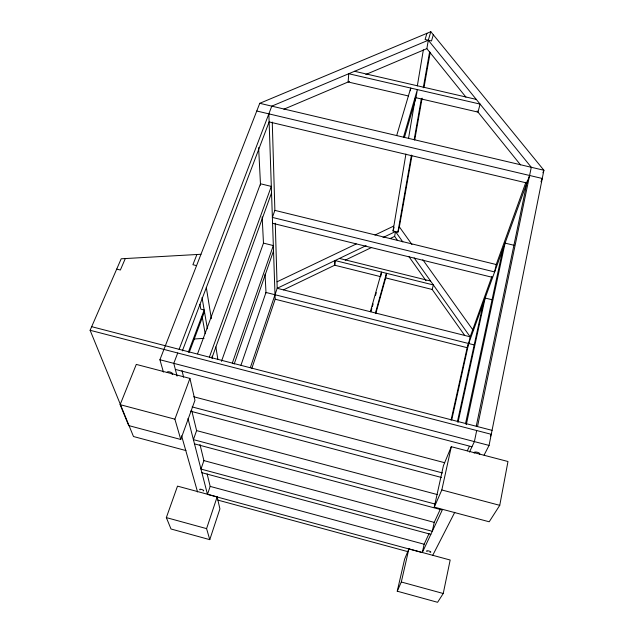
<?xml version="1.0" encoding="UTF-8"?>
<svg xmlns="http://www.w3.org/2000/svg" width="634" height="634" viewBox="0 0 634 634"><rect width="100%" height="100%" fill="white"/><g stroke="black" fill="none" stroke-linecap="round" stroke-linejoin="round"><path stroke-width="0.95" d="M334.704 265.25L334.974 260.574M283.501 289.857L334.704 265.218L335.053 260.542L433.355 284.951L432.19 289.469L464.659 335.37M380.923 275.766L381.509 272.081L370.359 311.722M410.301 90.773L410.729 88.063L396.678 135.565M411.941 155.687L399.365 226.869L397.89 232.147L393.04 230.966L405.919 154.038M408.526 138.458L415.215 98.539M417.331 85.875L423.361 49.848M375.78 313.608L385.702 277.906L386.471 273.309L375.431 312.998M404.444 137.443L415.983 97.723L417.354 89.592L403.493 137.174M397.494 240.413L394.641 236.379L395.465 231.553L383.015 237.528M465.927 97.113L426.864 48.628L428.307 40.227L430.811 31.7L543.893 170.253L489.052 445.417L484.091 455.093M397.89 232.147L411.442 155.084M414.192 139.48L421.396 98.508M423.282 87.777L429.63 51.687M414.699 140.082L422.117 98.159M424.011 87.429L430.217 52.329M499.75 505.33L507.977 461.512L451.297 446.708L443.428 465.649L434.266 507.129L489.202 521.782L499.75 505.33L441.819 489.971L434.266 507.129M476.689 430.526L474.391 441.597L469.469 452.097M477.505 426.587L531.292 167.281L428.307 40.227L271.788 106.14L179.129 349.318M443.237 593.495L450.172 560.028L408.89 548.846L404.627 559.125L397.249 591.205L437.595 602.3L443.237 593.495L401.306 582.004L397.249 591.205M476.269 426.096L527.433 180.286M465.467 423.9L502.881 249.162M466.315 424.582L505.068 243.115L514.507 245.406M525.895 182.251L496.224 264.529L494.623 271.931L272.374 217.414L274.879 210.377L272.263 122.085M440.289 509.284L434.235 522.384L432.285 531.3L200.97 469.073L203.902 460.609L199.964 444.434M441.819 489.971L451.297 446.708M457.399 421.745L483.354 303.012M458.017 422.395L485.161 298.043L492.61 299.89M451.043 420.207L467.797 344.825M187.981 418.543L207.477 494.369L422.284 552.594L424.138 544.234L429.083 533.535M451.765 419.724L470.159 336.812L491.889 276.535M401.306 582.004L408.89 548.846M393.04 230.966L394.031 227.447M371.025 311.405L371.817 308.592M372.34 306.713L373.133 303.9M375.502 295.452L376.295 292.639M433.315 34.775L431.516 40.956L425.097 39.498L426.92 33.325M209.775 539.653L219.911 508.88L217.153 496.874L177.512 486.127L166.338 517.598L170.998 528.986L209.775 539.653L206.581 528.629L217.153 496.874M207.477 494.369L210.171 486.397L207.136 473.907M250.343 367.641L277.185 288.296L275.259 223.216M251.753 368.616L275.164 299.224L268.848 113.858M240.96 365.208L265.979 292.456L474.28 344.944M234.168 364.067L273.516 250.929M232.306 363.131L273.333 245.564L263.475 243.123L221.472 361.34M191.777 410.761L196.603 430.605L193.394 439.624L435.36 504.125M209.41 357.061L271.32 186.404L260.463 183.773L197.57 353.772M180.769 439.473L194.955 400.284L189.931 378.419L136.286 364.407L120.135 404.658L128.694 425.58L180.769 439.473L174.889 419.177L189.931 378.419M211.851 358.155L271.542 192.902M529.588 175.483L467.163 347.686L275.164 299.224M188.298 352.306L204.18 310.002L200.812 309.146L199.956 304.328M189.344 352.1L204.473 311.738M182.354 350.895L269.125 121.902L526.862 182.996M177.726 353.003L173.787 363.345L177.068 376.113M542.934 172.765L543.893 170.253L259.766 103.31L159.911 359.74L163.429 372.103M540.976 181.799L542.26 178.471L256.77 111.005M196.905 254.503L192.902 264.727L196.548 265.638M125.31 258.553L120.357 270.021L116.704 269.101M185.952 450.568L133.481 436.517L90.107 330.282L121.189 258.791L200.978 254.274M467.306 450.822L469.35 446.407M422.284 552.594L442.278 509.998L194.487 443.855M490.383 436.065L491.271 434.306L90.107 330.282M432.697 555.384L454.784 512.272M345.237 260.154L371.706 247.418M390.227 238.503L394.641 236.379M366.119 245.635L277.185 288.296L470.159 336.812L414.161 257.895M277.082 281.789L356.268 243.963M374.956 235.04L393.635 226.116M283.866 109.214L349.445 81.429M365.842 74.487L426.864 48.628M259.766 103.31L430.811 31.7M194.17 338.992L204.021 338.358M354.564 71.285L476.253 99.38M408.478 95.98L348.137 81.984L348.748 73.734L480.081 104.095L478.004 112.107L415.983 97.723M274.879 210.377L496.224 264.529M272.58 223.303L492.642 277.399M339.444 258.434L430.581 281.044M334.704 265.218L380.78 276.686M385.702 277.906L432.19 289.469M91.668 326.676L492.055 430.351M159.911 359.74L489.052 445.417M175.341 369.4L471.973 446.764M193.75 396.765L444.64 462.701M192.118 406.917L442.492 472.948M190.549 411.189L441.423 477.45M120.135 404.658L174.889 419.177M196.603 430.605L437.42 494.591M203.902 460.609L434.235 522.384M201.897 472.695L430.851 534.351M210.171 486.397L424.138 544.234M217.819 500.091L407.694 551.604M166.338 517.598L206.581 528.629M477.093 110.966L520.498 164.848M399.365 226.869L411.949 244.51M422.823 259.75L473.178 330.33M395.465 231.553L402.828 241.934M408.898 256.548L426.016 280.743M181.586 435.835L197.562 491.96M181.998 370.557L183.614 377.206M202.143 316.596L205.194 333.738M202.024 297.504L207.421 328.856M212.121 356.197L212.453 358.147M206.319 287.519L211.328 318.68M215.869 346.925L217.906 359.581M258.624 147.603L260.534 185.191M262.143 216.844L263.498 243.551M265.06 274.213L266.011 293.011M200.019 489.916A2.116 0.571 17.8 0 1 200.376 489.218A2.116 0.571 17.8 0 1 203.11 490.066A2.116 0.571 17.8 0 1 203.221 490.906M167.265 372.372A2.869 1.022 19.7 0 1 170.712 372.269A2.869 1.022 19.7 0 1 172.107 374.401M474.216 453.12A2.964 1.078 12.9 0 1 477.037 452.193A2.964 1.078 12.9 0 1 479.558 454.253M427.023 551.525A2.179 0.586 14.3 0 1 427.387 550.764A2.179 0.586 14.3 0 1 430.359 551.564A2.179 0.586 14.3 0 1 429.979 552.325"/></g></svg>
